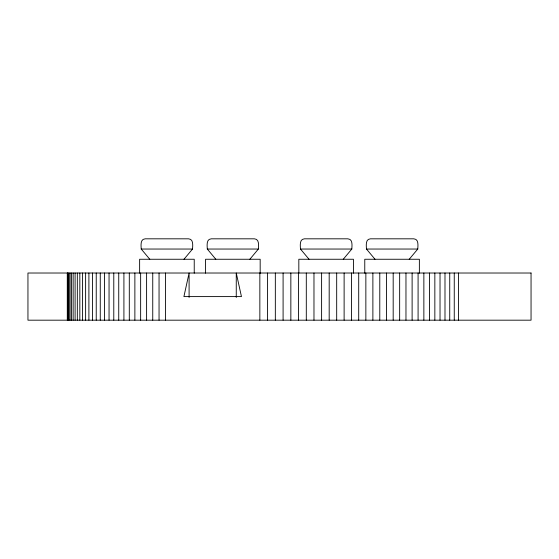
<?xml version="1.0" encoding="UTF-8"?>
<svg xmlns="http://www.w3.org/2000/svg" width="559" height="559" viewBox="0 0 559 559"><rect width="100%" height="100%" fill="white"/><g stroke="black" fill="none" stroke-linecap="round" stroke-linejoin="round"><path stroke-width="0.84" d="M249.859 259.257L258.37 249.041C258.537 245.681 259.537 239.028 254.422 238.819L211.267 238.819C206.145 239.021 207.123 245.667 207.305 249.041L215.816 259.257M183.988 259.257L192.534 249.041C192.708 245.681 193.707 239.035 188.593 238.819L145.193 238.819C140.071 239.021 141.05 245.667 141.231 249.041L149.784 259.257M343.261 259.257L351.814 249.041C352.002 245.674 352.981 239.021 347.859 238.819L304.424 238.819C299.303 239.028 300.295 245.674 300.469 249.041L309.029 259.257M409.216 259.257L417.769 249.041C417.95 245.667 418.929 239.021 413.807 238.819L370.407 238.819C365.293 239.035 366.292 245.681 366.466 249.041L375.012 259.257M141.231 249.041L192.534 249.041M207.305 249.041L258.37 249.041M300.469 249.041L351.814 249.041M366.466 249.041L417.769 249.041M458.541 273.016L458.541 320.181M454.257 273.016L454.257 320.181M449.736 273.016L449.736 320.181M444.992 273.016L444.992 320.181M440.024 273.016L440.024 320.181M434.846 273.016L434.846 320.181M429.452 273.016L429.452 320.181M423.862 273.016L423.862 320.181M419.369 273.169L419.369 259.257L364.768 259.257L364.768 273.169M418.083 273.016L418.083 320.181M412.116 273.016L412.116 320.181M405.967 273.016L405.967 320.181M399.657 273.016L399.657 320.181M393.18 273.016L393.18 320.181M386.555 273.016L386.555 320.181M379.785 273.016L379.785 320.181M372.881 273.016L372.881 320.181M365.859 273.016L365.859 320.181M358.71 273.016L358.71 320.181M353.428 273.169L353.428 259.257L298.827 259.257L298.827 273.169M351.464 273.016L351.464 320.181M344.12 273.016L344.12 320.181M336.686 273.016L336.686 320.181M329.181 273.016L329.181 320.181M321.607 273.016L321.607 320.181M313.976 273.016L313.976 320.181M306.297 273.016L306.297 320.181M298.583 273.016L298.583 320.181M290.848 273.016L290.848 320.181M283.092 273.016L283.092 320.181M275.335 273.016L275.335 320.181M267.586 273.016L267.586 320.181M260.173 273.169L260.173 259.257L205.572 259.257L205.572 273.169M259.851 273.016L259.851 320.181M236.261 297.472L236.261 273.016L241.453 296.598L183.911 296.598L189.096 273.016L189.096 297.472M194.232 273.169L194.232 259.257L139.631 259.257L139.631 273.169M165.52 273.016L165.52 320.181M159.049 273.016L159.049 320.181M152.747 273.016L152.747 320.181M146.605 273.016L146.605 320.181M140.644 273.016L140.644 320.181M134.873 273.016L134.873 320.181M129.297 273.016L129.297 320.181M123.916 273.016L123.916 320.181M118.739 273.016L118.739 320.181M113.784 273.016L113.784 320.181M109.047 273.016L109.047 320.181M104.54 273.016L104.54 320.181M100.264 273.016L100.264 320.181M96.232 273.016L96.232 320.181M92.445 273.016L92.445 320.181M88.902 273.016L88.902 320.181M85.618 273.016L85.618 320.181M82.592 273.016L82.592 320.181M79.825 273.016L79.825 320.181M77.331 273.016L77.331 320.181M75.102 273.016L75.102 320.181M73.152 273.016L73.152 320.181M71.475 273.016L71.475 320.181M70.071 273.016L70.071 320.181M68.953 273.016L68.953 320.181M68.114 273.016L68.114 320.181M67.555 273.016L67.555 320.181M67.283 273.016L67.297 320.181M531.05 273.016L27.95 273.016L27.95 320.181L531.05 320.181L531.05 273.016"/></g></svg>
